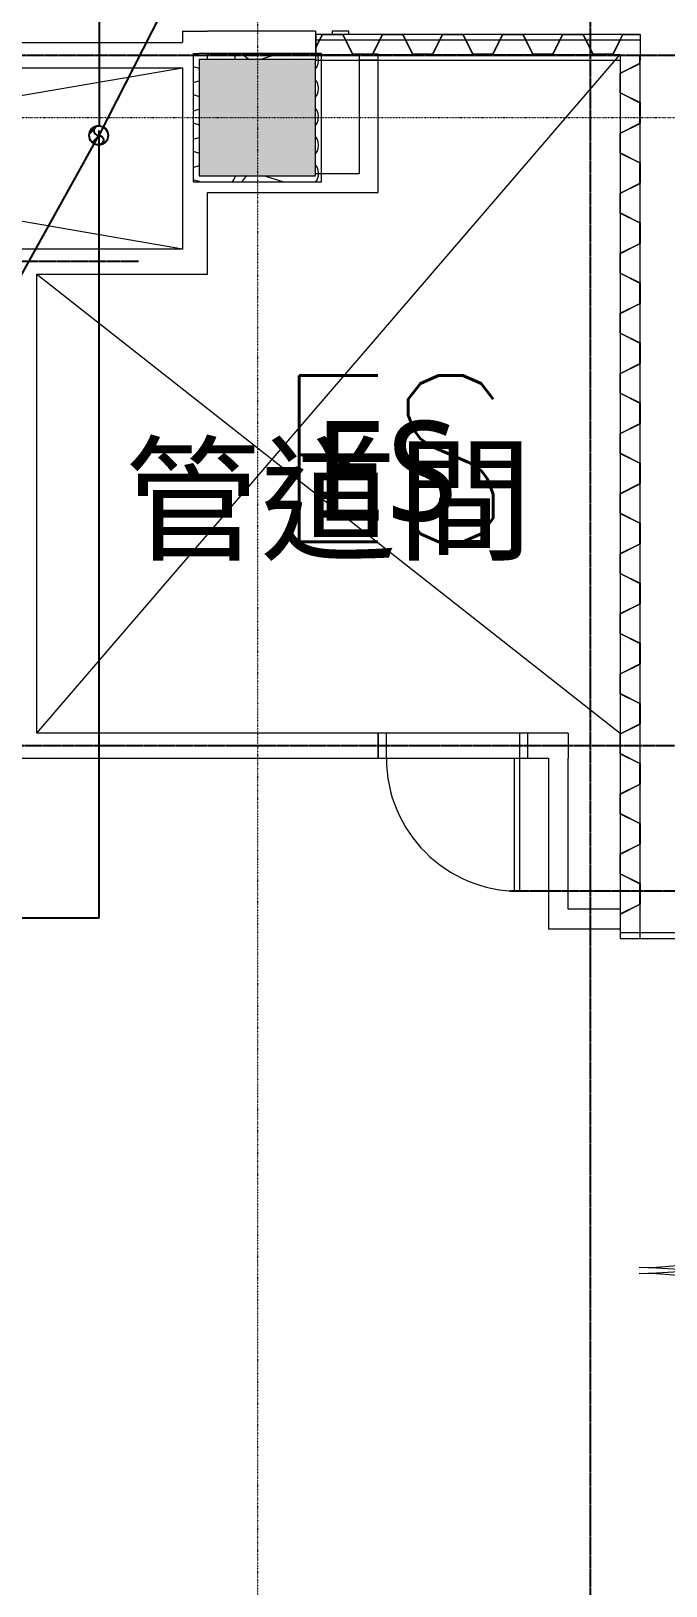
# Model space of a CAD drawing. Extents: x -32000 to 290600, y -29000 to 131250.
# Drawn here: x 260240 to 264055, y 21175 to 30520 of the extents above; entities that cross this region are included whole.
import ezdxf
from ezdxf.enums import TextEntityAlignment as Align

# ---------------------------------------------------------------- set-up
doc = ezdxf.new("R2010")
doc.units = 0
doc.header["$LTSCALE"] = 10
for name, pattern in [('H12PL2$0$JJP_三點線', [0.9, 0.3, -0.15, 0, -0.15, 0, -0.15, 0, -0.15]), ('XFM7P20ICA$0$CENTERK3', [2.749, 2.5, -0.083, 0.083, -0.083]), ('XFM7P20ICA$0$H12PL2$0$JJP_三點線', [0.9, 0.3, -0.15, 0, -0.15, 0, -0.15, 0, -0.15])]:
    doc.linetypes.add(name, pattern=pattern)
for name, color, linetype in [('H12PL2$0$A-OBJE-2D', 252, 'Continuous'), ('H12PL2$0$A-WALL-EX', 252, 'Continuous'), ('H12PL2$0$A-WALL-IN', 252, 'Continuous'), ('H12PL2$0$A-ZONE', 252, 'Continuous'), ('H12PL2$0$Door', 252, 'Continuous'), ('H12PL2$0$S-COL', 252, 'Continuous'), ('H12PL2$0$S-GRID', 252, 'Continuous'), ('XFM7P20ICA$0$H12PL2$0$A-TEXT-修改說明', 252, 'Continuous'), ('XFM7P20ICA$0$H12PL2$0$A-WALL-EX', 252, 'Continuous'), ('XFM7P20ICA$0$H12PL2$0$A-WALL-IN', 252, 'Continuous'), ('XFM7P20ICA$0$H12PL2$0$Door', 252, 'Continuous'), ('XFM7P20ICA$0$H12PL2$0$Hattch', 252, 'Continuous'), ('XFM7P20ICA$0$H12PL2$0$S-COL', 252, 'Continuous'), ('XFM7P20ICA$0$H12PL2$0$S-GRID', 252, 'Continuous'), ('XFM7P20ICA$0$K-SIN', 252, 'XFM7P20ICA$0$CENTERK3'), ('XFM7P20ICA$0$PIPE', 2, 'Continuous'), ('XFM7P20ICA$0$PIPE-TEXT', 1, 'Continuous'), ('XFM7P20ICA$0$TEXT2', 252, 'Continuous'), ('XFM7P20ICA$0$U-ICA-PIPE-P2', 4, 'Continuous')]:
    doc.layers.add(name, color=color, linetype=linetype)
doc.styles.add('H12PL2$0$Standard', font='', dxfattribs={"width": 0.8})
doc.styles.add('XFM7P20ICA$0$H12PL2$0$Standard', font='isocp.shx', dxfattribs={"bigfont": 'chineset.shx'})
doc.styles.add('XFM7P20ICA$0$TEXT', font='romans.shx', dxfattribs={"width": 0.85, "bigfont": 'BIGFONT.shx'})
doc.styles.get('H12PL2$0$Standard').set_extended_font_data('Microsoft JhengHei')

# ---------------------------------------------------------------- blocks, each defined once
blk = doc.blocks.new('H12PL2')
at = {"layer": 'H12PL2$0$A-OBJE-2D', "lineweight": 0}
for p, q in [((260275, 26300), (263780, 30380)), ((254800, 29210), (261150, 30300)), ((261150, 29210), (254800, 30300)), ((260275, 29060), (263780, 26300))]:
    blk.add_line(p, q, dxfattribs=at)
at = {"layer": 'H12PL2$0$A-WALL-EX', "lineweight": 0}
for p, q in [((262150, 30520), (262050, 30520)), ((263780, 25066.44), (263895, 25066.44)), ((263895, 25066.44), (263900, 25066.44))]:
    blk.add_line(p, q, dxfattribs=at)
at = {"layer": 'H12PL2$0$A-WALL-EX', "lineweight": 0, "flags": 128}
for points in [[(263900, 30465), (261950, 30465)], [(261950, 30465), (261950, 30345)], [(262050, 30520), (262050, 30500)], [(262150, 30500), (262050, 30500)], [(262150, 30500), (262150, 30520)], [(263900, 30465), (263900, 30345)], [(261950, 30345), (263780, 30345)], [(263780, 30345), (263780, 25066.44)], [(263900, 25066.44), (263900, 30345)]]:
    blk.add_lwpolyline(points, dxfattribs=at)
at = {"layer": 'H12PL2$0$A-WALL-IN', "lineweight": 0}
for p, q in [((262325, 26150), (262325, 26300)), ((263225, 26150), (263225, 26300))]:
    blk.add_line(p, q, dxfattribs=at)
at = {"layer": 'H12PL2$0$A-WALL-IN', "lineweight": 0, "flags": 128}
for points in [[(261150, 30520), (261300, 30520)], [(261150, 30520), (261150, 30452.5)], [(261950, 30520), (261300, 30520)], [(261950, 30520), (261950, 30385)], [(261150, 30450), (254800, 30450)], [(261215, 30385), (261250, 30385)], [(261215, 30385), (261215, 29615)], [(261950, 30385), (261250, 30385)], [(261300, 30385), (261950, 30385)], [(261300, 30350), (261300, 30385)], [(261985, 30385), (261950, 30385)], [(261985, 29650), (261985, 30385)], [(254800, 30300), (261150, 30300)], [(261150, 30300), (261150, 29210)], [(262325.5, 30345), (262212.5, 30345)], [(262212.5, 30345), (262212.5, 29662.5)], [(262325.5, 29662.5), (262325.5, 30345)], [(262212.5, 29662.5), (261950, 29662.5)], [(261985, 29615), (261985, 29650)], [(262325.5, 29549.5), (262325.5, 29662.5)], [(261215, 29615), (261250, 29615)], [(261250, 29615), (261985, 29615)], [(261300, 29549.5), (262325.5, 29549.5)], [(261300, 29210), (261300, 29549.5)], [(261150, 29210), (254800, 29210)], [(261300, 29060), (261300, 29210)], [(260275, 29060), (261300, 29060)], [(260275, 26300), (260275, 29060)], [(262325, 26300), (260275, 26300)], [(263467.5, 26300), (263225, 26300)], [(263467.5, 26300), (263467.5, 26150)], [(260125, 26150), (260275, 26150)], [(260275, 26150), (262325, 26150)], [(263225, 26150), (263349.5, 26150)], [(263349.5, 26150), (263349.5, 25125)], [(263467.5, 25243), (263467.5, 26150)], [(263780, 25243), (263467.5, 25243)], [(263780, 25243), (263780, 25125)], [(263349.5, 25125), (263467.5, 25125)], [(263467.5, 25125), (263780, 25125)]]:
    blk.add_lwpolyline(points, dxfattribs=at)
at = {"layer": 'H12PL2$0$Door', "lineweight": 0}
for p, q in [((262150, 30520), (262050, 30520)), ((262375, 26300), (262325, 26300)), ((262325, 26300), (262325, 26150)), ((262375, 26150), (262375, 26300)), ((263225, 26300), (263175, 26300)), ((263175, 26300), (263175, 26150)), ((263225, 26150), (263225, 26300)), ((262325, 26150), (262375, 26150)), ((263145, 25350), (263145, 26150)), ((263145, 26150), (263175, 26150)), ((263175, 26150), (263175, 25350)), ((263175, 26150), (263225, 26150)), ((263175, 25350), (263145, 25350)), ((263780, 25066.44), (263895, 25066.44)), ((263780, 25066.44), (263895, 25066.44)), ((263895, 25066.44), (265908.22, 25066.44)), ((263895, 25066.44), (263900, 25066.44))]:
    blk.add_line(p, q, dxfattribs=at)
for centre, radius, start, end in [((263175, 26150), 800, 180, 270), ((263895, 25066.44), 2013.22, 270, 0), ((263895, 21040), 2013.22, 0, 90)]:
    blk.add_arc(centre, radius, start, end, dxfattribs=at)
at = {"layer": 'H12PL2$0$S-COL', "lineweight": 0, "flags": 128}
blk.add_lwpolyline([(261950, 30350), (261250, 30350), (261250, 29650), (261950, 29650), (261950, 30345)], dxfattribs=at)
at = {"layer": 'H12PL2$0$S-GRID', "linetype": 'H12PL2$0$JJP_三點線', "lineweight": 0}
for p, q in [((261600, 128250), (261600, -28000)), ((-29000, 30000), (289600, 30000))]:
    blk.add_line(p, q, dxfattribs=at)
at = {"layer": 'H12PL2$0$A-ZONE', "style": 'H12PL2$0$Standard'}
blk.add_text('管道間', height=600, dxfattribs=at).set_placement((262027.5, 28002.55), align=Align.TOP_CENTER)
blk = doc.blocks.new('XFM7P20ICA$0$H12PL2')
at = {"layer": 'XFM7P20ICA$0$H12PL2$0$Hattch', "linetype": 'Continuous', "lineweight": 0}
blk.add_hatch(color=256, dxfattribs=at).paths.add_polyline_path([(261250, 29650), (261950, 29650), (261950, 30350), (261250, 30350)])
at = {"layer": 'XFM7P20ICA$0$H12PL2$0$A-WALL-EX', "lineweight": 0}
for p, q in [((262150, 30520), (262050, 30520)), ((263780, 25101.44), (263895, 25101.44)), ((263895, 25101.44), (263900, 25101.44))]:
    blk.add_line(p, q, dxfattribs=at)
at = {"layer": 'XFM7P20ICA$0$H12PL2$0$A-WALL-EX', "lineweight": 0, "flags": 128}
for points in [[(263900, 30500), (261950.38, 30500)], [(261950.38, 30500), (261950.38, 30380)], [(262050, 30520), (262050, 30500)], [(262150, 30500), (262050, 30500)], [(262150, 30500), (262150, 30520)], [(263900, 30500), (263900, 30380)], [(261950.38, 30380), (263780, 30380)], [(263780, 30380), (263780, 25101.44)], [(263900, 25101.44), (263900, 30380)]]:
    blk.add_lwpolyline(points, dxfattribs=at)
at = {"layer": 'XFM7P20ICA$0$H12PL2$0$A-WALL-IN', "lineweight": 0, "flags": 128}
for points in [[(261150, 30520), (261300, 30520)], [(261150, 30520), (261150, 30452.5)], [(261950, 30520), (261300, 30520)], [(261950, 30520), (261950, 30385)], [(261150, 30450), (254800, 30450)], [(261215, 30385), (261250, 30385)], [(261215, 30385), (261215, 29615)], [(261950, 30385), (261250, 30385)], [(261300, 30385), (261950, 30385)], [(261300, 30350), (261300, 30385)], [(261985, 30385), (261950, 30385)], [(261985, 29650), (261985, 30385)], [(262325.5, 30380.5), (262212.5, 30380.5)], [(262212.5, 30380.5), (262212.5, 29662.5)], [(262325.5, 29662.5), (262325.5, 30380.5)], [(254800, 30300), (261150, 30300)], [(261150, 30300), (261150, 29210)], [(262212.5, 29662.5), (261950, 29662.5)], [(261985, 29615), (261985, 29650)], [(262325.5, 29549.5), (262325.5, 29662.5)], [(261215, 29615), (261250, 29615)], [(261250, 29615), (261985, 29615)], [(261300, 29549.5), (262325.5, 29549.5)], [(261300, 29210), (261300, 29549.5)], [(261150, 29210), (254800, 29210)], [(261300, 29060), (261300, 29210)], [(260275, 29060), (261300, 29060)], [(260275, 26300), (260275, 29060)], [(263467.5, 26300), (260275, 26300)], [(263467.5, 26300), (263467.5, 26150)], [(260125, 26150), (260275, 26150)], [(260275, 26150), (263349.5, 26150)], [(263349.5, 26150), (263349.5, 25125)], [(263467.5, 25243), (263467.5, 26150)], [(263780, 25243), (263467.5, 25243)], [(263780, 25243), (263780, 25125)], [(263349.5, 25125), (263467.5, 25125)], [(263467.5, 25125), (263780, 25125)]]:
    blk.add_lwpolyline(points, dxfattribs=at)
at = {"layer": 'XFM7P20ICA$0$H12PL2$0$Door', "lineweight": 0}
for p, q in [((262150, 30520), (262050, 30520)), ((263780, 25101.44), (263895, 25101.44)), ((263780, 25101.44), (263895, 25101.44)), ((263895, 25101.44), (265908.22, 25101.44)), ((263895, 25101.44), (263900, 25101.44))]:
    blk.add_line(p, q, dxfattribs=at)
for centre, start, end in [((263895, 25101.44), 270, 0), ((263895, 21075), 0, 90)]:
    blk.add_arc(centre, 2013.22, start, end, dxfattribs=at)
at = {"layer": 'XFM7P20ICA$0$H12PL2$0$Hattch', "lineweight": 0}
for p, q in [((261950.38, 30420.66), (261990.05, 30500)), ((261950.38, 30416.91), (261991.09, 30498.32)), ((262112.77, 30498.32), (261991.09, 30498.32)), ((262172.96, 30380), (262113.8, 30498.32)), ((262174, 30381.68), (262114.84, 30500)), ((262291.93, 30381.68), (262351.09, 30500)), ((262292.96, 30380), (262352.12, 30498.32)), ((262351.09, 30500), (262474.84, 30500)), ((262473.8, 30498.32), (262352.12, 30498.32)), ((262534, 30380), (262474.84, 30498.32)), ((262535.04, 30381.68), (262475.88, 30500)), ((262652.96, 30381.68), (262712.12, 30500)), ((262654, 30380), (262713.16, 30498.32)), ((262712.12, 30500), (262835.88, 30500)), ((262834.84, 30498.32), (262713.16, 30498.32)), ((262895.04, 30380), (262835.88, 30498.32)), ((262896.08, 30381.68), (262836.92, 30500)), ((263014, 30381.68), (263073.16, 30500)), ((263015.04, 30380), (263074.2, 30498.32)), ((263073.16, 30500), (263196.92, 30500)), ((263195.88, 30498.32), (263074.2, 30498.32)), ((263256.08, 30380), (263196.92, 30498.32)), ((263257.12, 30381.68), (263197.96, 30500)), ((263375.04, 30381.68), (263434.2, 30500)), ((263376.08, 30380), (263435.24, 30498.32)), ((263434.2, 30500), (263557.96, 30500)), ((263556.92, 30498.32), (263435.24, 30498.32)), ((263617.12, 30380), (263557.96, 30498.32)), ((263618.16, 30381.68), (263559, 30500)), ((263736.08, 30381.68), (263780, 30469.52)), ((263737.12, 30380), (263780, 30465.77)), ((263780, 30469.52), (263795.24, 30500)), ((263780, 30465.77), (263796.28, 30498.32)), ((263898.32, 30498.32), (263796.28, 30498.32)), ((263900, 30498.32), (263898.32, 30498.32)), ((261215, 30380.52), (261218.42, 30381.58)), ((261218.42, 30381.58), (261229.57, 30385)), ((261458.97, 30382.18), (261457.11, 30385)), ((261465.71, 30363.74), (261458.97, 30382.18)), ((261512.69, 30385), (261519.85, 30374.16)), ((261519.85, 30374.16), (261534.18, 30360.73)), ((261615.64, 30350), (261729.57, 30385)), ((261958.97, 30382.18), (261957.11, 30385)), ((261965.18, 30365.18), (261958.97, 30382.18)), ((262292.96, 30380), (262172.96, 30380)), ((262291.93, 30381.68), (262174, 30381.68)), ((262654, 30380), (262534, 30380)), ((262652.96, 30381.68), (262535.04, 30381.68)), ((263015.04, 30380), (262895.04, 30380)), ((263014, 30381.68), (262896.08, 30381.68)), ((263376.08, 30380), (263256.08, 30380)), ((263375.04, 30381.68), (263257.12, 30381.68)), ((263736.08, 30381.68), (263618.16, 30381.68)), ((263898.32, 30328.26), (263898.32, 30380)), ((261215, 30307.96), (261250, 30297.2)), ((261467.32, 30350), (261465.71, 30363.74)), ((261534.18, 30360.73), (261551.22, 30350.98)), ((261551.22, 30350.98), (261554.56, 30350)), ((261950, 30292.72), (261958.97, 30306.3)), ((261958.97, 30306.3), (261965.71, 30324.74)), ((261965.71, 30363.74), (261965.18, 30365.18)), ((261967.32, 30350), (261965.71, 30363.74)), ((261965.71, 30324.74), (261968, 30344.24)), ((261968, 30344.24), (261967.32, 30350)), ((263780, 30268.06), (263898.32, 30327.22)), ((263781.68, 30267.02), (263900, 30326.18)), ((261215, 30210.52), (261250, 30221.28)), ((261958.97, 30212.18), (261950, 30225.76)), ((261965.71, 30193.74), (261958.97, 30212.18)), ((261968, 30174.24), (261965.71, 30193.74)), ((263780, 30148.06), (263780, 30268.06)), ((263781.68, 30149.1), (263781.68, 30267.02)), ((261215, 30137.96), (261250, 30127.2)), ((261950, 30122.72), (261958.97, 30136.3)), ((261958.97, 30136.3), (261965.71, 30154.74)), ((261965.71, 30154.74), (261968, 30174.24)), ((263780, 30148.06), (263898.32, 30088.9)), ((263781.68, 30149.1), (263900, 30089.94)), ((261215, 30040.52), (261250, 30051.28)), ((261958.97, 30042.18), (261950, 30055.76)), ((261965.71, 30023.74), (261958.97, 30042.18)), ((261968, 30004.24), (261965.71, 30023.74)), ((261965.71, 29984.74), (261968, 30004.24)), ((263898.32, 29967.22), (263898.32, 30088.9)), ((263900, 30089.94), (263900, 29966.18)), ((261215, 29967.96), (261250, 29957.2)), ((261950, 29952.72), (261958.97, 29966.3)), ((261958.97, 29966.3), (261965.71, 29984.74)), ((263780, 29907.02), (263898.32, 29966.18)), ((263780, 29787.02), (263780, 29907.02)), ((263781.68, 29905.98), (263900, 29965.14)), ((263781.68, 29788.06), (263781.68, 29905.98)), ((261215, 29870.52), (261250, 29881.28)), ((261958.97, 29872.18), (261950, 29885.76)), ((261965.71, 29853.74), (261958.97, 29872.18)), ((261958.97, 29796.3), (261965.71, 29814.74)), ((261968, 29834.24), (261965.71, 29853.74)), ((261965.71, 29814.74), (261968, 29834.24)), ((261215, 29797.96), (261250, 29787.2)), ((261950, 29782.72), (261958.97, 29796.3)), ((263780, 29787.02), (263898.32, 29727.86)), ((263781.68, 29788.06), (263900, 29728.9)), ((263898.32, 29606.18), (263898.32, 29727.86)), ((263900, 29728.9), (263900, 29605.14)), ((261215, 29700.52), (261250, 29711.28)), ((261215, 29627.96), (261224.91, 29624.91)), ((261224.91, 29624.91), (261250, 29617.2)), ((261451.5, 29615), (261458.97, 29626.3)), ((261458.97, 29626.3), (261465.71, 29644.74)), ((261465.71, 29644.74), (261466.33, 29650)), ((261519.85, 29634.32), (261509.03, 29617.94)), ((261534.18, 29647.75), (261519.85, 29634.32)), ((261538.11, 29650), (261534.18, 29647.75)), ((261643.24, 29650), (261757.18, 29615)), ((261958.97, 29702.18), (261950, 29715.76)), ((261951.5, 29615), (261958.97, 29626.3)), ((261965.71, 29683.74), (261958.97, 29702.18)), ((261958.97, 29626.3), (261962.91, 29637.09)), ((261962.91, 29637.09), (261965.71, 29644.74)), ((261968, 29664.24), (261965.71, 29683.74)), ((261965.71, 29644.74), (261966.33, 29650)), ((261966.33, 29650), (261968, 29664.24)), ((261250, 29617.2), (261257.18, 29615)), ((261509.03, 29617.94), (261507.95, 29615)), ((263780, 29545.98), (263898.32, 29605.14)), ((263780, 29425.98), (263780, 29545.98)), ((263781.68, 29544.94), (263900, 29604.1)), ((263781.68, 29427.02), (263781.68, 29544.94)), ((263780, 29425.98), (263898.32, 29366.82)), ((263781.68, 29427.02), (263900, 29367.86)), ((263898.32, 29245.14), (263898.32, 29366.82)), ((263900, 29367.86), (263900, 29244.1)), ((263780, 29184.94), (263898.32, 29244.1)), ((263780, 29064.94), (263780, 29184.94)), ((263781.68, 29183.9), (263900, 29243.06)), ((263781.68, 29065.98), (263781.68, 29183.9)), ((263780, 29064.94), (263898.32, 29005.78)), ((263781.68, 29065.98), (263900, 29006.82)), ((263898.32, 28884.1), (263898.32, 29005.78)), ((263900, 29006.82), (263900, 28883.06)), ((263780, 28823.9), (263898.32, 28883.06)), ((263781.68, 28822.87), (263900, 28882.03)), ((263780, 28703.9), (263780, 28823.9)), ((263781.68, 28704.94), (263781.68, 28822.87)), ((263780, 28703.9), (263898.32, 28644.74)), ((263781.68, 28704.94), (263900, 28645.78)), ((263898.32, 28523.06), (263898.32, 28644.74)), ((263900, 28645.78), (263900, 28522.03)), ((263780, 28462.87), (263898.32, 28522.03)), ((263781.68, 28461.83), (263900, 28520.99)), ((263780, 28342.87), (263780, 28462.87)), ((263781.68, 28343.9), (263781.68, 28461.83)), ((263780, 28342.87), (263898.32, 28283.71)), ((263781.68, 28343.9), (263900, 28284.74)), ((263898.32, 28162.03), (263898.32, 28283.71)), ((263900, 28284.74), (263900, 28160.99)), ((263780, 28101.83), (263898.32, 28160.99)), ((263781.68, 28100.79), (263900, 28159.95)), ((263780, 27981.83), (263780, 28101.83)), ((263781.68, 27982.87), (263781.68, 28100.79)), ((263780, 27981.83), (263898.32, 27922.67)), ((263781.68, 27982.87), (263900, 27923.71)), ((263898.32, 27800.99), (263898.32, 27922.67)), ((263900, 27923.71), (263900, 27799.95)), ((263780, 27740.79), (263898.32, 27799.95)), ((263781.68, 27739.75), (263900, 27798.91)), ((263780, 27620.79), (263780, 27740.79)), ((263781.68, 27621.83), (263781.68, 27739.75)), ((263780, 27620.79), (263898.32, 27561.63)), ((263781.68, 27621.83), (263900, 27562.67)), ((263898.32, 27439.95), (263898.32, 27561.63)), ((263900, 27562.67), (263900, 27438.91)), ((263780, 27379.75), (263898.32, 27438.91)), ((263781.68, 27378.71), (263900, 27437.87)), ((263780, 27259.75), (263780, 27379.75)), ((263781.68, 27260.79), (263781.68, 27378.71)), ((263780, 27259.75), (263898.32, 27200.59)), ((263781.68, 27260.79), (263900, 27201.63)), ((263898.32, 27078.91), (263898.32, 27200.59)), ((263900, 27201.63), (263900, 27077.87)), ((263780, 27018.71), (263898.32, 27077.87)), ((263780, 26898.71), (263780, 27018.71)), ((263781.68, 27017.67), (263900, 27076.83)), ((263781.68, 26899.75), (263781.68, 27017.67)), ((263780, 26898.71), (263898.32, 26839.55)), ((263781.68, 26899.75), (263900, 26840.59)), ((263898.32, 26717.87), (263898.32, 26839.55)), ((263900, 26840.59), (263900, 26716.83)), ((263780, 26657.67), (263898.32, 26716.83)), ((263780, 26537.67), (263780, 26657.67)), ((263781.68, 26656.64), (263900, 26715.8)), ((263781.68, 26538.71), (263781.68, 26656.64)), ((263780, 26537.67), (263898.32, 26478.51)), ((263781.68, 26538.71), (263900, 26479.55)), ((263898.32, 26356.83), (263898.32, 26478.51)), ((263900, 26479.55), (263900, 26355.8)), ((263780, 26296.64), (263898.32, 26355.8)), ((263781.68, 26295.6), (263900, 26354.76)), ((263780, 26176.64), (263780, 26296.64)), ((263781.68, 26177.67), (263781.68, 26295.6)), ((263780, 26176.64), (263898.32, 26117.48)), ((263781.68, 26177.67), (263900, 26118.51)), ((263898.32, 25995.8), (263898.32, 26117.48)), ((263900, 26118.51), (263900, 25994.76)), ((263780, 25935.6), (263898.32, 25994.76)), ((263781.68, 25934.56), (263900, 25993.72)), ((263780, 25815.6), (263780, 25935.6)), ((263781.68, 25816.64), (263781.68, 25934.56)), ((263780, 25815.6), (263898.32, 25756.44)), ((263781.68, 25816.64), (263900, 25757.48)), ((263898.32, 25634.76), (263898.32, 25756.44)), ((263900, 25757.48), (263900, 25633.72)), ((263780, 25574.56), (263898.32, 25633.72)), ((263781.68, 25573.52), (263900, 25632.68)), ((263780, 25454.56), (263780, 25574.56)), ((263781.68, 25455.6), (263781.68, 25573.52)), ((263780, 25454.56), (263898.32, 25395.4)), ((263781.68, 25455.6), (263900, 25396.44)), ((263898.32, 25273.72), (263898.32, 25395.4)), ((263900, 25396.44), (263900, 25272.68)), ((263780, 25213.52), (263898.32, 25272.68)), ((263781.68, 25212.48), (263900, 25271.64)), ((263781.68, 25101.44), (263781.68, 25212.48))]:
    blk.add_line(p, q, dxfattribs=at)
at = {"layer": 'XFM7P20ICA$0$H12PL2$0$S-COL', "lineweight": 0, "flags": 128}
blk.add_lwpolyline([(261250, 29650), (261950, 29650), (261950, 30350), (261250, 30350)], close=True, dxfattribs=at)
at = {"layer": 'XFM7P20ICA$0$H12PL2$0$S-GRID', "linetype": 'XFM7P20ICA$0$H12PL2$0$JJP_三點線', "lineweight": 0}
for p, q in [((261600, 128250), (261600, -28000)), ((-29000, 30000), (289600, 30000))]:
    blk.add_line(p, q, dxfattribs=at)
at = {"layer": 'XFM7P20ICA$0$H12PL2$0$A-TEXT-修改說明', "linetype": 'Continuous', "lineweight": 0, "insert": (261940.35, 28176.79), "char_height": 600, "attachment_point": 1, "style": 'XFM7P20ICA$0$H12PL2$0$Standard'}
blk.add_mtext('\\A1;{\\fMicrosoft JhengHei|b0|i0|c136|p34;ES}', dxfattribs=at)
blk = doc.blocks.new('XFM7P20ICA')
at = {"layer": 'XFM7P20ICA$0$PIPE'}
h = blk.add_hatch(dxfattribs=at)
h.set_pattern_fill('ANSI31', color=256, scale=15, style=0)
h.set_pattern_definition([(45, (223330.126, -34164.805), (-33.67596, 33.67596), [])])
edge = h.paths.add_edge_path()
edge.add_arc((260646.36956, 29893.22709), 57.15, 90, 270)
edge.add_arc((260646.36956, 29864.65209), 28.575, 270, 450)
edge.add_arc((260646.36956, 29921.80209), 28.575, 90, 270, ccw=False)
at = {"layer": 'XFM7P20ICA$0$K-SIN'}
for p, q in [((263600, 30760.31009), (263600, -4000)), ((237697.6435, 30375), (268144.23654, 30375)), ((260886.4126, 29135), (252600, 29135)), ((268144.23654, 26225), (252600, 26225)), ((269144.23654, 25350), (263116.91803, 25350))]:
    blk.add_line(p, q, dxfattribs=at)
at = {"layer": 'XFM7P20ICA$0$PIPE'}
blk.add_lwpolyline([(260646.36956, 29950.37709, 1), (260646.36956, 29893.22709, -1), (260646.36956, 29836.07709, -1)], format="xyb", close=True, dxfattribs=at)
blk.add_circle((260646.36956, 29893.22709), 57.15, dxfattribs=at)
at = {"layer": 'XFM7P20ICA$0$PIPE-TEXT'}
for points in [[(261548.75674, 31664.53774), (260646.36956, 29893.22709), (260646.36956, 29893.22709)], [(259681.00632, 28155.436), (260646.36956, 29893.22709), (260646.36956, 29893.22709)]]:
    blk.add_lwpolyline(points, dxfattribs=at)
at = {"layer": 'XFM7P20ICA$0$U-ICA-PIPE-P2'}
for p, q in [((260651.56287, 29950.14064), (260651.56287, 31510)), ((260646.36956, 29921.80209), (260646.36956, 25189.33897)), ((260646.36956, 25189.33897), (258834.9851, 25189.33897))]:
    blk.add_line(p, q, dxfattribs=at)
blk.add_blockref('XFM7P20ICA$0$H12PL2', (0, 0))
at = {"layer": 'XFM7P20ICA$0$TEXT2', "style": 'XFM7P20ICA$0$TEXT', "width": 0.85}
blk.add_text('ES', height=1000, dxfattribs=at).set_placement((262415.70233, 27950.14374), align=Align.MIDDLE_CENTER)

msp = doc.modelspace()

# ---------------------------------------------------------------- block references
for name in ['H12PL2', 'XFM7P20ICA']:
    msp.add_blockref(name, (0, 0))

doc.saveas('drawing.dxf')
